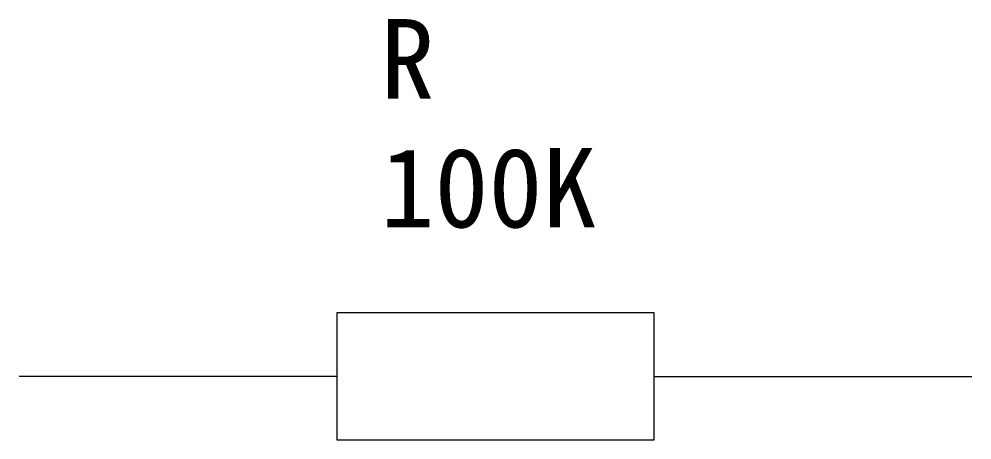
# Model space of a CAD drawing. Header units: millimetres. Extents: x 0 to 30, y -2 to 11.2.
import ezdxf

# ---------------------------------------------------------------- set-up
doc = ezdxf.new("R2010")
doc.units = ezdxf.units.MM
doc.styles.get("Standard").update_dxf_attribs({"font": ''})
doc.styles.get('Standard').set_extended_font_data('SimSun')

msp = doc.modelspace()

# ---------------------------------------------------------------- linework, layer by layer
for p, q in [((10, 0), (0, 0)), ((20, 0), (30, 0))]:
    msp.add_line(p, q)
msp.add_lwpolyline([(10, -2), (20, -2), (20, 2), (10, 2)], close=True)

# ---------------------------------------------------------------- texts
for tag, p, s in [('R', (11.378, 8.744), 'R1'), ('100K', (11.378, 4.689), '100K')]:
    msp.add_attdef(tag, p, s, height=2.5)

doc.saveas('drawing.dxf')
